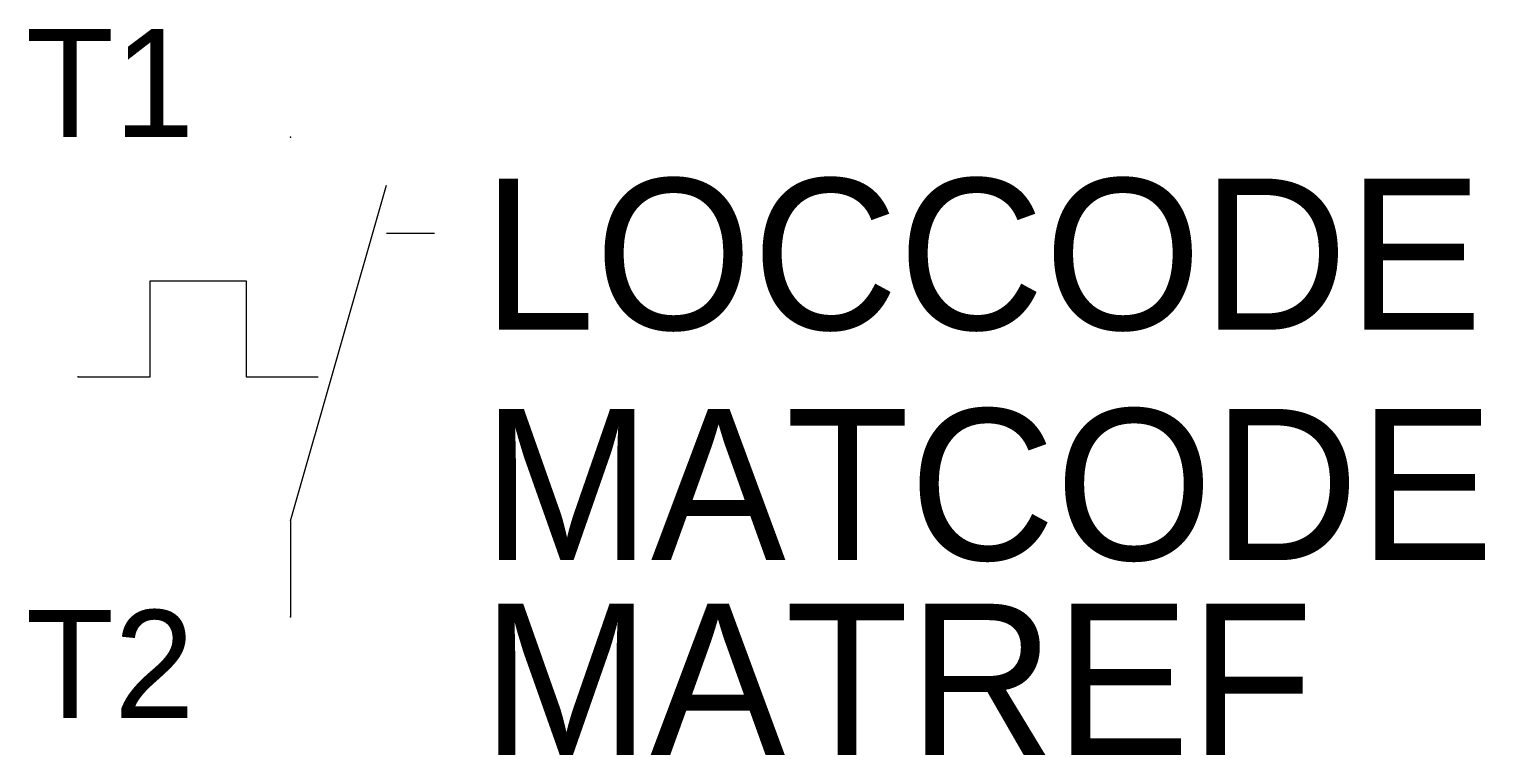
# Model space of a CAD drawing. Extents: x -5.4 to 24.9, y -7.9 to 7.2.
import ezdxf
from ezdxf.enums import TextEntityAlignment as Align

# ---------------------------------------------------------------- set-up
doc = ezdxf.new("R2010")
doc.units = 0
doc.layers.get('0').update_dxf_attribs({"linetype": 'CONTINUOUS'})
for name, color, linetype in [('A', 7, 'CONTINUOUS'), ('C', 6, 'CONTINUOUS'), ('T2', 7, 'CONTINUOUS')]:
    doc.layers.add(name, color=color, linetype=linetype)

msp = doc.modelspace()

# ---------------------------------------------------------------- linework, layer by layer
at = {"color": 0, "linetype": 'CONTINUOUS'}
for p, q in [((0, -3), (2, 4)), ((2, 3), (3, 3)), ((0, -3), (0, -5))]:
    msp.add_line(p, q, dxfattribs=at)
at = {"color": 0}
msp.add_lwpolyline([(-4.421, 0), (-2.921, 0), (-2.921, 2), (-0.921, 2), (-0.921, 0), (0.579, 0)], dxfattribs=at)
at = {"layer": 'A', "color": 0}
msp.add_point((-4.421, 0), dxfattribs=at)
at = {"layer": 'C', "color": 0, "linetype": 'CONTINUOUS'}
for p in [(0, 5), (0, -5)]:
    msp.add_point(p, dxfattribs=at)

# ---------------------------------------------------------------- texts
at = {"color": 0, "linetype": 'CONTINUOUS'}
for tag, p in [('LOCCODE', (4, 0.985)), ('MATCODE', (4, -3.815)), ('MATREF', (3.987, -7.875))]:
    msp.add_attdef(tag, p, '', height=3.15, dxfattribs=at)
at = {"layer": 'T2', "color": 0, "linetype": 'CONTINUOUS'}
for tag, p in [('T1', (-2, 4.999)), ('T2', (-2, -7.107))]:
    msp.add_attdef(tag, text='', height=2.25, dxfattribs=at).set_placement(p, align=Align.RIGHT)

doc.saveas('drawing.dxf')
